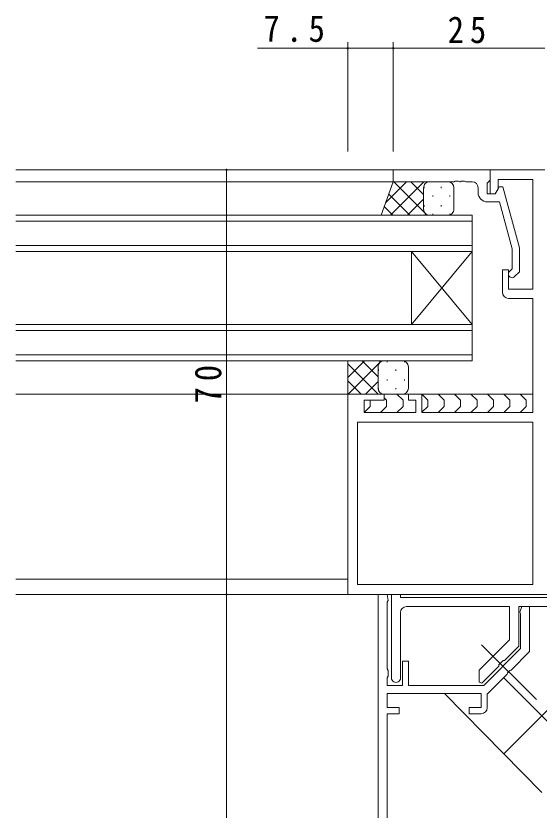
# Model space of a CAD drawing. Units: millimetres, scale not verified. Extents: x -594 to 539, y -420 to 386.
# Drawn here: x 248.2 to 334.6, y -163.5 to -32.7 of the extents above; entities that cross this region are included whole.
import ezdxf

# ---------------------------------------------------------------- set-up
doc = ezdxf.new("R2010")
doc.units = ezdxf.units.MM
doc.header["$LTSCALE"] = 2
for name, color, linetype, lineweight in [('0-3_YKK_11', 7, 'Continuous', 9), ('0-4_YKK_12', 2, 'Continuous', 9), ('0-5_YSS_K', 3, 'Continuous', 9), ('0-6_YKK_13', 4, 'Continuous', 9), ('0-7_YKK_D', 6, 'Continuous', 9)]:
    doc.layers.add(name, color=color, linetype=linetype, lineweight=lineweight)
doc.styles.add('ＭＳ ゴシック', font='')
doc.styles.get('ＭＳ ゴシック').set_extended_font_data('MS Gothic')

msp = doc.modelspace()

# ---------------------------------------------------------------- linework, layer by layer
at = {"layer": '0-3_YKK_11'}
for p, q in [((310.499, -59.998), (310.499, -57.998)), ((310.499, -57.998), (326.499, -57.998)), ((326.499, -57.998), (335.499, -57.998)), ((326.499, -61.998), (326.499, -57.998)), ((326.499, -57.998), (326.499, -59.698)), ((320.541, -59.998), (310.499, -59.998)), ((320.724, -59.878), (320.541, -59.998)), ((321.274, -59.878), (320.724, -59.878)), ((321.458, -59.998), (321.274, -59.878)), ((321.541, -59.998), (321.458, -59.998)), ((321.724, -59.878), (321.541, -59.998)), ((322.274, -59.878), (321.724, -59.878)), ((322.458, -59.998), (322.274, -59.878)), ((323.499, -59.998), (322.458, -59.998)), ((326.199, -59.998), (325.999, -60.198)), ((325.999, -60.198), (325.999, -61.998)), ((326.499, -59.698), (326.199, -59.998)), ((327.799, -59.628), (327.799, -61.132)), ((333.499, -59.628), (327.799, -59.628)), ((333.499, -77.698), (333.499, -59.628)), ((324.499, -61.798), (324.499, -60.998)), ((327.299, -61.998), (327.992, -60.798)), ((327.799, -61.132), (327.299, -61.998)), ((327.992, -60.798), (328.592, -60.798)), ((328.592, -60.798), (331.299, -70.901)), ((325.999, -61.998), (327.299, -61.998)), ((327.299, -61.998), (326.499, -61.998)), ((328.02, -63.298), (325.999, -63.298)), ((330.099, -71.059), (328.02, -63.298)), ((330.099, -74.35), (330.099, -71.059)), ((331.299, -70.901), (331.299, -74.847)), ((328.499, -74.498), (329.499, -74.498)), ((328.499, -78.198), (328.499, -74.498)), ((329.499, -74.498), (329.499, -77.698)), ((329.675, -74.774), (330.099, -74.35)), ((331.299, -74.847), (330.524, -75.622)), ((329.499, -77.698), (333.499, -77.698)), ((333.499, -79.198), (329.499, -79.198)), ((333.499, -97.998), (333.499, -79.198)), ((302.999, -94.998), (308.999, -94.998)), ((302.999, -127.998), (302.999, -94.998)), ((308.999, -94.998), (308.999, -95.998)), ((312.999, -94.998), (315.199, -94.998)), ((312.999, -95.998), (312.999, -94.998)), ((315.199, -94.998), (315.199, -97.998)), ((305.699, -95.998), (305.699, -97.998)), ((308.999, -95.998), (305.699, -95.998)), ((314.2, -95.998), (312.999, -95.998)), ((314.2, -97.998), (314.2, -95.998)), ((305.699, -97.998), (314.2, -97.998)), ((315.199, -97.998), (333.499, -97.998)), ((304.629, -99.628), (333.499, -99.628)), ((304.629, -126.368), (304.629, -99.628)), ((304.629, -99.628), (333.499, -99.628)), ((333.499, -99.628), (333.499, -126.368)), ((333.499, -126.368), (304.629, -126.368)), ((340.499, -127.998), (302.999, -127.998)), ((307.999, -127.998), (309.499, -127.998)), ((307.999, -275.998), (307.999, -127.998)), ((309.499, -127.998), (309.687, -128.962)), ((310.199, -127.998), (311.699, -127.998)), ((310.199, -141.748), (310.199, -127.998)), ((311.699, -127.998), (311.699, -128.498)), ((309.687, -128.962), (309.499, -129.24)), ((309.499, -129.24), (309.499, -140.256)), ((311.699, -128.498), (341.199, -128.498)), ((329.699, -129.998), (312.699, -129.998)), ((329.699, -135.453), (329.699, -129.998)), ((331.199, -129.998), (331.199, -136.498)), ((336.741, -129.998), (331.199, -129.998)), ((331.387, -130.888), (331.699, -129.998)), ((331.699, -129.998), (332.999, -129.998)), ((332.999, -129.998), (332.999, -137.398)), ((311.699, -130.998), (311.699, -141.748)), ((331.499, -131.123), (331.387, -130.888)), ((331.499, -136.918), (331.499, -131.123)), ((324.699, -140.453), (329.699, -135.453)), ((325.419, -142.998), (331.499, -136.918)), ((331.199, -136.498), (328.845, -138.852)), ((332.999, -137.398), (329.929, -140.468)), ((311.999, -138.998), (312.999, -138.998)), ((311.999, -142.998), (311.999, -138.998)), ((312.999, -138.998), (312.999, -142.998)), ((327.896, -139.801), (325.087, -142.61)), ((327.931, -139.564), (327.896, -139.801)), ((328.609, -138.887), (327.931, -139.564)), ((328.845, -138.852), (328.609, -138.887)), ((309.499, -140.256), (309.687, -140.535)), ((309.687, -140.535), (309.687, -141.462)), ((324.699, -142.45), (324.699, -140.453)), ((329.281, -141.116), (325.999, -144.398)), ((329.326, -140.902), (329.281, -141.116)), ((329.715, -140.513), (329.326, -140.902)), ((329.929, -140.468), (329.715, -140.513)), ((309.687, -141.462), (309.499, -141.74)), ((309.499, -141.74), (309.499, -142.998)), ((325.087, -142.61), (324.699, -142.45)), ((309.499, -142.998), (311.999, -142.998)), ((312.999, -142.998), (325.419, -142.998)), ((309.499, -144.298), (309.499, -146.648)), ((324.999, -144.298), (309.499, -144.298)), ((324.999, -146.648), (324.999, -144.298)), ((325.999, -144.398), (325.999, -146.648)), ((309.499, -146.648), (311.499, -146.648)), ((309.499, -147.648), (309.499, -181.998)), ((311.499, -147.648), (309.499, -147.648)), ((311.499, -146.648), (311.499, -147.648)), ((322.999, -146.648), (324.999, -146.648)), ((322.999, -147.648), (322.999, -146.648)), ((324.999, -147.648), (322.999, -147.648))]:
    msp.add_line(p, q, dxfattribs=at)
for centre, radius, start, end in [((323.499, -60.998), 1, 0, 89.99998), ((325.999, -61.798), 1.5, 180, 269.99998), ((330.099, -75.198), 0.6, 134.99998, 315), ((329.499, -78.198), 1, 180, 269.99998), ((312.699, -130.998), 1, 89.99962, 179.99959), ((310.949, -141.748), 0.75, 179.99959, 359.99962), ((324.999, -146.648), 1, 270, 359.99998)]:
    msp.add_arc(centre, radius, start, end, dxfattribs=at)
at = {"layer": '0-4_YKK_12'}
for p, q in [((310.799, -57.998), (248.249, -57.998)), ((310.999, -59.998), (248.249, -59.998)), ((323.499, -65.498), (248.249, -65.498)), ((248.249, -66.498), (323.499, -66.498)), ((323.499, -71.498), (323.499, -65.498)), ((323.499, -70.498), (248.249, -70.498)), ((248.249, -71.498), (323.499, -71.498)), ((323.499, -83.498), (313.499, -71.498)), ((323.499, -71.498), (313.499, -83.498)), ((313.499, -71.498), (313.499, -83.498)), ((323.499, -71.498), (323.499, -83.498)), ((323.499, -83.498), (248.249, -83.498)), ((323.499, -89.498), (323.499, -83.498)), ((248.249, -84.498), (323.499, -84.498)), ((323.499, -88.498), (248.249, -88.498)), ((248.249, -89.498), (323.499, -89.498)), ((333.499, -94.998), (248.249, -94.998)), ((302.999, -125.498), (248.249, -125.498)), ((303.299, -127.998), (248.249, -127.998))]:
    msp.add_line(p, q, dxfattribs=at)
at = {"layer": '0-5_YSS_K'}
for p, q in [((328.74, -154.243), (346.318, -136.665)), ((354.999, -167.984), (328.707, -141.691)), ((318.973, -144.298), (334.999, -160.615))]:
    msp.add_line(p, q, dxfattribs=at)
at = {"layer": '0-6_YKK_13'}
for p, q in [((308.499, -65.498), (310.499, -59.998)), ((312.703, -59.998), (309.24, -63.461)), ((315.531, -59.998), (310.031, -65.498)), ((310.499, -59.998), (316.499, -59.998)), ((316.079, -65.498), (310.579, -59.998)), ((315.499, -62.09), (313.408, -59.998)), ((316.264, -60.026), (316.236, -59.998)), ((319.499, -59.998), (316.499, -59.998)), ((315.499, -60.998), (315.499, -64.498)), ((315.499, -60.998), (315.499, -64.498)), ((315.589, -60.818), (315.589, -61.018)), ((318.419, -60.818), (318.419, -61.018)), ((320.499, -64.498), (320.499, -60.998)), ((313.251, -65.498), (309.766, -62.014)), ((317.004, -62.233), (317.004, -62.433)), ((319.834, -62.233), (319.834, -62.433)), ((310.422, -65.498), (309.012, -64.088)), ((315.499, -62.858), (312.86, -65.498)), ((315.589, -63.848), (315.589, -64.048)), ((318.419, -63.848), (318.419, -64.048)), ((315.893, -65.293), (315.688, -65.498)), ((317.004, -65.263), (317.004, -65.463)), ((319.834, -65.263), (319.834, -65.44)), ((316.499, -65.498), (308.499, -65.498)), ((316.499, -65.498), (319.499, -65.498)), ((302.999, -89.498), (302.999, -94.998)), ((308.999, -89.498), (302.999, -89.498)), ((305.751, -89.498), (302.999, -92.25)), ((308.031, -94.998), (302.999, -89.966)), ((308.579, -89.498), (303.079, -94.998)), ((307.999, -92.138), (305.36, -89.498)), ((308.393, -89.703), (308.188, -89.498)), ((308.999, -89.498), (311.999, -89.498)), ((309.504, -89.733), (309.504, -89.533)), ((312.334, -89.733), (312.334, -89.556)), ((307.999, -93.998), (307.999, -90.498)), ((307.999, -93.998), (307.999, -90.498)), ((308.089, -91.148), (308.089, -90.948)), ((310.919, -91.148), (310.919, -90.948)), ((312.999, -90.498), (312.999, -93.998)), ((305.203, -94.998), (302.999, -92.795)), ((307.999, -92.906), (305.908, -94.998)), ((309.504, -92.763), (309.504, -92.563)), ((312.334, -92.763), (312.334, -92.563)), ((308.089, -94.178), (308.089, -93.978)), ((310.919, -94.178), (310.919, -93.978)), ((302.999, -94.998), (308.999, -94.998)), ((308.703, -94.998), (313.296, -94.998)), ((308.764, -94.97), (308.736, -94.998)), ((311.999, -94.998), (308.999, -94.998)), ((311.115, -94.998), (312.115, -95.998)), ((314.704, -94.998), (333.499, -94.998)), ((315.199, -94.998), (316.199, -95.998)), ((317.907, -94.998), (318.907, -95.998)), ((320.615, -94.998), (321.615, -95.998)), ((323.323, -94.998), (324.323, -95.998)), ((326.031, -94.998), (327.031, -95.998)), ((328.738, -94.998), (329.738, -95.998)), ((331.446, -94.998), (332.446, -95.998)), ((306.699, -95.998), (306.699, -96.998)), ((306.699, -95.998), (306.699, -95.998)), ((308.999, -95.59), (309.407, -95.998)), ((309.407, -95.998), (309.407, -96.998)), ((312.115, -95.998), (312.115, -96.998)), ((316.199, -95.998), (316.199, -96.998)), ((318.907, -95.998), (318.907, -96.998)), ((321.615, -95.998), (321.615, -96.998)), ((324.323, -95.998), (324.323, -96.998)), ((327.031, -95.998), (327.031, -96.998)), ((329.738, -95.998), (329.738, -96.998)), ((332.446, -95.998), (332.446, -96.998)), ((306.699, -96.998), (305.787, -97.91)), ((309.407, -96.998), (308.407, -97.998)), ((312.115, -96.998), (311.115, -97.998)), ((316.199, -96.998), (315.287, -97.91)), ((318.907, -96.998), (317.907, -97.998)), ((321.615, -96.998), (320.615, -97.998)), ((324.323, -96.998), (323.323, -97.998)), ((327.031, -96.998), (326.031, -97.998)), ((329.738, -96.998), (328.738, -97.998)), ((332.446, -96.998), (331.446, -97.998)), ((325.082, -136.269), (334.129, -145.316))]:
    msp.add_line(p, q, dxfattribs=at)
for centre, start, end in [((316.499, -60.998), 90.00003, 180.00003), ((316.499, -60.998), 90.00003, 180.00003), ((319.499, -60.998), 0.00003, 90.00003), ((316.499, -64.498), 180.00003, 270.00003), ((316.499, -64.498), 180.00003, 270.00003), ((319.499, -64.498), 270.00003, 0.00003), ((308.999, -90.498), 89.99983, 179.99983), ((308.999, -90.498), 89.99983, 179.99983), ((311.999, -90.498), 359.99983, 89.99983), ((308.999, -93.998), 179.99983, 269.99983), ((308.999, -93.998), 179.99983, 269.99983), ((311.999, -93.998), 269.99983, 359.99983)]:
    msp.add_arc(centre, 1, start, end, dxfattribs=at)
at = {"layer": '0-7_YKK_D'}
for p, q in [((302.999, -54.998), (302.999, -36.998)), ((310.499, -54.998), (310.499, -36.998)), ((310.5, -54.998), (310.5, -36.998)), ((302.999, -37.998), (288.099, -37.998)), ((310.499, -37.998), (302.999, -37.998)), ((310.5, -37.998), (335.5, -37.998)), ((282.999, -127.996), (282.999, -57.996)), ((282.999, -127.998), (282.999, -57.998)), ((302.299, -127.996), (281.999, -127.996)), ((282.999, -127.996), (282.999, -277.998))]:
    msp.add_line(p, q, dxfattribs=at)
for centre, start, end in [((302.999, -37.998), 0, 180), ((310.499, -37.998), 0, 180), ((310.5, -37.998), 0, 180), ((302.999, -37.998), 180, 0), ((310.499, -37.998), 180, 0), ((310.5, -37.998), 180, 0), ((282.999, -57.996), 90, 270), ((282.999, -57.998), 90, 270), ((282.999, -57.996), 270, 90), ((282.999, -57.998), 270, 90), ((282.999, -127.996), 90, 270), ((282.999, -127.996), 90, 270), ((282.999, -127.998), 90, 270), ((282.999, -127.996), 270, 90), ((282.999, -127.996), 270, 90), ((282.999, -127.998), 270, 90)]:
    msp.add_arc(centre, 0.106, start, end, dxfattribs=at)

# ---------------------------------------------------------------- texts
at = {"layer": '0-7_YKK_D', "color": 7, "char_height": 4.399, "attachment_point": 7, "style": 'ＭＳ ゴシック'}
for s, insert in [('\\T1.38;\\W0.9;7.5', (289.099, -36.998)), ('\\T1.36;\\W0.9;25', (319.479, -37.198))]:
    msp.add_mtext(s, dxfattribs=dict(at, insert=insert))
at = {"layer": '0-7_YKK_D', "color": 7, "char_height": 4.399, "attachment_point": 7, "rotation": 90, "style": 'ＭＳ ゴシック'}
for insert in [(282.199, -96.516), (282.199, -96.518)]:
    msp.add_mtext('\\T1.36;\\W0.9;70', dxfattribs=dict(at, insert=insert))

doc.saveas('drawing.dxf')
